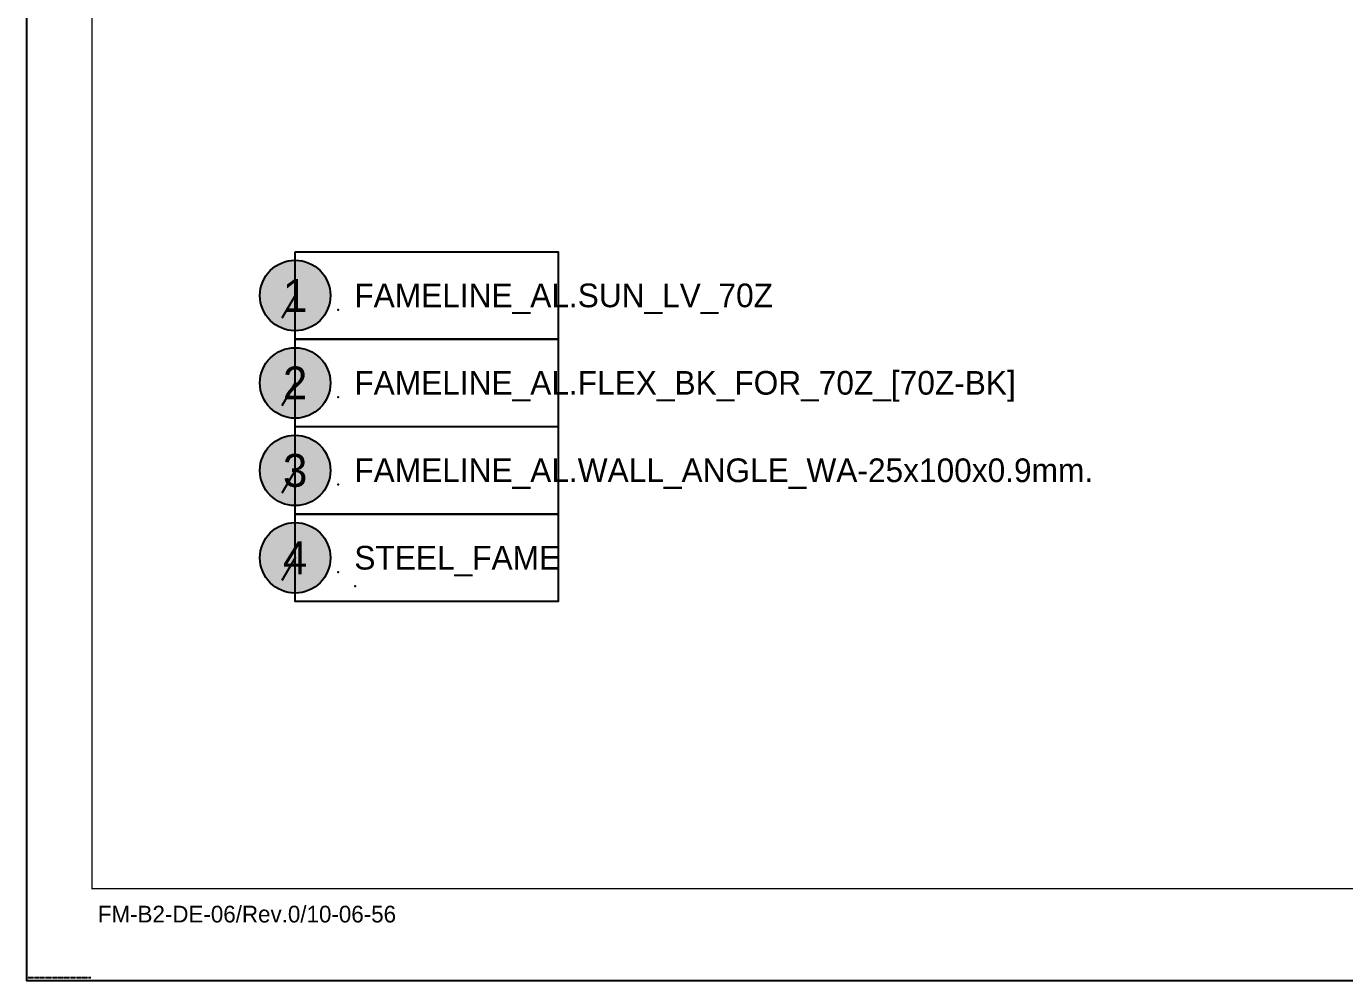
# Model space of a CAD drawing. Header units: millimetres. Extents: x -244126 to 368105, y -173968 to 259060.
# Drawn here: x -95051 to -90039, y 58000 to 61630 of the extents above; entities that cross this region are included whole.
import ezdxf
from ezdxf.enums import TextEntityAlignment as Align

# ---------------------------------------------------------------- set-up
doc = ezdxf.new("R2010")
doc.units = ezdxf.units.MM
doc.header["$MEASUREMENT"] = 0
for name, pattern in [('005_GG_TA_LINE', [13.75, 5, -1.25, 1.25, -1.25, 5]), ('HIDDEN', [9.525, 6.35, -3.175]), ('TA_G_001.00_GG_TA_L_INE', [2.95, 1.1, -0.25, 0.25, -0.25, 1.1]), ('TA_HL_003.00000', [19.5, 10.65, -8.85]), ('TA_HL_011.00000', [71.5, 39.05, -32.45])]:
    doc.linetypes.add(name, pattern=pattern)
for name, color, linetype in [('000 - H A T C H', 8, 'Continuous'), ('000 - L I N E 0.1', 1, 'Continuous'), ('000 - SYMBOL CON', 1, 'Continuous'), ('000 - T E X T', 4, 'Continuous'), ('000 - TITLEBLOCK', 4, 'Continuous')]:
    doc.layers.add(name, color=color, linetype=linetype)
doc.styles.add('BROWALLIA', font='BrowalliaUPC.ttf')
doc.styles.add('century gothic111111', font='CordiaUPC.ttf')
doc.styles.add('Cetury Gothic', font='GOTHIC.TTF')
doc.styles.add('TA', font='Cordia New.ttf', dxfattribs={"height": 4.5})

# ---------------------------------------------------------------- blocks, each defined once
blk = doc.blocks.new('A$Cfd196da9')
at = {"color": 0, "linetype": 'ByBlock', "const_width": 0.1}
blk.add_lwpolyline([(-143.5, -98), (96.5, -98), (96.5, 99), (-143.5, 99)], close=True, dxfattribs=at)
blk = doc.blocks.new('*U1679')
at = {"linetype": '005_GG_TA_LINE'}
blk.add_point((1250, 1500), dxfattribs=at)
at = {"layer": '000 - L I N E 0.1', "color": 21, "linetype": 'Continuous'}
blk.add_lwpolyline([(0, 356), (0, 0), (356, 0)], dxfattribs=at)
at = {"layer": '000 - TITLEBLOCK', "color": 250}
blk.add_lwpolyline([(0, 0), (14850, 0), (14850, 10500), (0, 10500)], close=True, dxfattribs=at)
at = {"layer": 'Defpoints', "color": 250, "linetype": 'TA_G_001.00_GG_TA_L_INE'}
blk.add_line((5, 12), (245, 12), dxfattribs=at)
at = {"layer": '000 - T E X T', "color": 3, "xscale": 50, "yscale": 50, "zscale": 50}
blk.add_blockref('A$Cfd196da9', (7425, 5250), dxfattribs=at)
at = {"color": 4, "style": 'TA'}
blk.add_attdef('PAPER_SIZE', text='', height=62.5, dxfattribs=at).set_placement((14215, 249.4), align=Align.MIDDLE_RIGHT)
blk.add_attdef('SCALE_SIZE', text='', height=62.5, dxfattribs=at).set_placement((14337.8, 250.7), align=Align.MIDDLE_LEFT)
at = {"layer": '000 - H A T C H', "color": 4, "insert": (271.8, 284.9), "char_height": 63.569, "attachment_point": 1, "style": 'century gothic111111'}
blk.add_mtext('FM-B2-DE-06/Rev.0/10-06-56', dxfattribs=at)
at = {"layer": '000 - T E X T', "color": 250, "style": 'TA'}
for tag, height, p in [('SUPERLINK', 50, (431.6, 10394.1)), ('NAMEFILE', 50, (431.6, 10294.1)), ('SC', 1000, (84.1, 9380.3))]:
    blk.add_attdef(tag, text='', height=height, dxfattribs=at).set_placement(p, align=Align.MIDDLE_LEFT)
at = {"layer": '000 - T E X T', "color": 4, "style": 'TA'}
for tag, height, p in [('PRELIM_NAME_JOB_1', 50, (13116.6, 8254.8)), ('PRELIM_NAME_JOB_2', 50, (13116.6, 8145.7)), ('PRELIM_NAME_PROJECT_1', 75, (12370.2, 7732.8)), ('PRELIM_NAME_PROJECT_2', 75, (12370.2, 7547.8)), ('PRELIM_NAME_PROJECT_3', 75, (12370.2, 7362.8)), ('PRELIM_NAME_TITLE_3', 60, (12387.7, 1849.7)), ('DRAWING_NO1', 60, (12365.3, 822.9)), ('DRAWING_NO2', 60, (12365.3, 622.9)), ('PRELIM_NAME_TITLE_1', 1.2, (247.8, 43.7)), ('PRELIM_NAME_TITLE_2', 1.2, (247.8, 40.3))]:
    blk.add_attdef(tag, text='', height=height, dxfattribs=at).set_placement(p, align=Align.MIDDLE_LEFT)
at = {"layer": '000 - T E X T', "color": 4, "style": 'Cetury Gothic'}
for tag, p in [('SHEET_NO.', (14039.5, 849.9)), ('TOTAL_SHEET_NO.', (14024.1, 441))]:
    blk.add_attdef(tag, text='', height=90, dxfattribs=at).set_placement(p, align=Align.CENTER)
at = {"layer": '000 - T E X T', "color": 4, "style": 'TA'}
blk.add_attdef('NAME_REMARK', (1382.1, 432.6), '', height=100, dxfattribs=at)
blk = doc.blocks.new('000 - ARROW FOR SYMBOL')
at = {"layer": '000 - SYMBOL CON', "color": 0, "linetype": 'HIDDEN'}
blk.add_solid([(1.29, 1.57), (0, 0), (0.71, 1.9)], dxfattribs=at)
blk = doc.blocks.new('*U2969')
h = blk.add_hatch(color=250)
h.dxf.hatch_style = 1
edge = h.paths.add_edge_path()
edge.add_arc((0, 0), 2.68, 0, 360)
for p in [(0, 0), (3.26, -1.08)]:
    blk.add_point(p)
at = {"layer": '000 - SYMBOL CON', "color": 0, "linetype": 'ByBlock'}
blk.add_lwpolyline([(0, 0), (0, 0), (-1, -1.73)], dxfattribs=at)
blk.add_lwpolyline([(0, 0), (0, 0), (-1, -1.73)], dxfattribs=at)
at = {"layer": '000 - SYMBOL CON', "color": 2}
blk.add_circle((0, 0), 2.68, dxfattribs=at)
at = {"layer": 'Defpoints', "color": 250}
blk.add_line((0, -2.68), (0, 2.68), dxfattribs=at)
blk.add_lwpolyline([(0, 3.33), (20, 3.33), (20, -3.33), (0, -3.33)], close=True, dxfattribs=at)
at = {"layer": '000 - SYMBOL CON', "color": 0}
blk.add_blockref('000 - ARROW FOR SYMBOL', (-1, -1.73), dxfattribs=at)
blk.add_blockref('000 - ARROW FOR SYMBOL', (-1, -1.73), dxfattribs=at)
at = {"layer": '000 - T E X T', "style": 'BROWALLIA'}
blk.add_attdef('NO.CODE', text='', height=2.5, dxfattribs=at).set_placement((0, 0), align=Align.MIDDLE_CENTER)
at = {"layer": '000 - T E X T', "style": 'TA'}
blk.add_attdef('NAME1', (4.5, -0.89), '', height=1.8, dxfattribs=at)
blk = doc.blocks.new('*U2968')
h = blk.add_hatch(color=250)
h.dxf.hatch_style = 1
edge = h.paths.add_edge_path()
edge.add_arc((0, 0), 2.68, 0, 360)
for p in [(0, 0), (3.26, -1.08)]:
    blk.add_point(p)
at = {"layer": '000 - SYMBOL CON', "color": 0, "linetype": 'ByBlock'}
blk.add_lwpolyline([(0, 0), (0, 0), (-1, -1.73)], dxfattribs=at)
blk.add_lwpolyline([(0, 0), (0, 0), (-1, -1.73)], dxfattribs=at)
at = {"layer": '000 - SYMBOL CON', "color": 2}
blk.add_circle((0, 0), 2.68, dxfattribs=at)
at = {"layer": 'Defpoints', "color": 250}
blk.add_line((0, -2.68), (0, 2.68), dxfattribs=at)
blk.add_lwpolyline([(0, 3.33), (20, 3.33), (20, -3.33), (0, -3.33)], close=True, dxfattribs=at)
at = {"layer": '000 - SYMBOL CON', "color": 0}
blk.add_blockref('000 - ARROW FOR SYMBOL', (-1, -1.73), dxfattribs=at)
blk.add_blockref('000 - ARROW FOR SYMBOL', (-1, -1.73), dxfattribs=at)
at = {"layer": '000 - T E X T', "style": 'BROWALLIA'}
blk.add_attdef('NO.CODE', text='', height=2.5, dxfattribs=at).set_placement((0, 0), align=Align.MIDDLE_CENTER)
at = {"layer": '000 - T E X T', "style": 'TA'}
blk.add_attdef('NAME1', (4.5, -0.89), '', height=1.8, dxfattribs=at)
blk = doc.blocks.new('*U2967')
h = blk.add_hatch(color=250)
h.dxf.hatch_style = 1
edge = h.paths.add_edge_path()
edge.add_arc((0, 0), 2.68, 0, 360)
for p in [(0, 0), (3.26, -1.08)]:
    blk.add_point(p)
at = {"layer": '000 - SYMBOL CON', "color": 0, "linetype": 'ByBlock'}
blk.add_lwpolyline([(0, 0), (0, 0), (-1, -1.73)], dxfattribs=at)
blk.add_lwpolyline([(0, 0), (0, 0), (-1, -1.73)], dxfattribs=at)
at = {"layer": '000 - SYMBOL CON', "color": 2}
blk.add_circle((0, 0), 2.68, dxfattribs=at)
at = {"layer": 'Defpoints', "color": 250}
blk.add_line((0, -2.68), (0, 2.68), dxfattribs=at)
blk.add_lwpolyline([(0, 3.33), (20, 3.33), (20, -3.33), (0, -3.33)], close=True, dxfattribs=at)
at = {"layer": '000 - SYMBOL CON', "color": 0}
blk.add_blockref('000 - ARROW FOR SYMBOL', (-1, -1.73), dxfattribs=at)
blk.add_blockref('000 - ARROW FOR SYMBOL', (-1, -1.73), dxfattribs=at)
at = {"layer": '000 - T E X T', "style": 'BROWALLIA'}
blk.add_attdef('NO.CODE', text='', height=2.5, dxfattribs=at).set_placement((0, 0), align=Align.MIDDLE_CENTER)
at = {"layer": '000 - T E X T', "style": 'TA'}
blk.add_attdef('NAME1', (4.5, -0.89), '', height=1.8, dxfattribs=at)
blk = doc.blocks.new('*U2966')
h = blk.add_hatch(color=250)
h.dxf.hatch_style = 1
edge = h.paths.add_edge_path()
edge.add_arc((0, 0), 2.68, 0, 360)
for p in [(0, 0), (3.26, -1.08)]:
    blk.add_point(p)
at = {"layer": '000 - SYMBOL CON', "color": 0, "linetype": 'ByBlock'}
blk.add_lwpolyline([(0, 0), (0, 0), (-1, -1.73)], dxfattribs=at)
blk.add_lwpolyline([(0, 0), (0, 0), (-1, -1.73)], dxfattribs=at)
at = {"layer": '000 - SYMBOL CON', "color": 2}
blk.add_circle((0, 0), 2.68, dxfattribs=at)
at = {"layer": 'Defpoints', "color": 250}
blk.add_line((0, -2.68), (0, 2.68), dxfattribs=at)
blk.add_lwpolyline([(0, 3.33), (20, 3.33), (20, -3.33), (0, -3.33)], close=True, dxfattribs=at)
at = {"layer": '000 - SYMBOL CON', "color": 0}
blk.add_blockref('000 - ARROW FOR SYMBOL', (-1, -1.73), dxfattribs=at)
blk.add_blockref('000 - ARROW FOR SYMBOL', (-1, -1.73), dxfattribs=at)
at = {"layer": '000 - T E X T', "style": 'BROWALLIA'}
blk.add_attdef('NO.CODE', text='', height=2.5, dxfattribs=at).set_placement((0, 0), align=Align.MIDDLE_CENTER)
at = {"layer": '000 - T E X T', "style": 'TA'}
blk.add_attdef('NAME1', (4.5, -0.89), '', height=1.8, dxfattribs=at)

msp = doc.modelspace()

# ---------------------------------------------------------------- block references
at = {"color": 2, "linetype": 'TA_HL_003.00000'}
msp.add_blockref('*U1679', (-95051.11001, 58000.25635), dxfattribs=at)
at = {"layer": '000 - T E X T', "color": 2, "linetype": 'TA_HL_011.00000', "ltscale": 2.5, "xscale": 50, "yscale": 50, "zscale": 50}
for name, p, values in [('*U2969', (-94029.1232, 60605.96869), {'NAME1': 'FAMELINE_AL.SUN_LV_70Z', 'NO.CODE': '1'}), ('*U2968', (-94029.1232, 60273.40721), {'NAME1': 'FAMELINE_AL.FLEX_BK_FOR_70Z_[70Z-BK]', 'NO.CODE': '2'}), ('*U2966', (-94029.1232, 59940.84573), {'NAME1': 'FAMELINE_AL.WALL_ANGLE_WA-25x100x0.9mm.', 'NO.CODE': '3'}), ('*U2967', (-94029.1232, 59608.28425), {'NAME1': 'STEEL_FAME', 'NO.CODE': '4'})]:
    msp.add_blockref(name, p, dxfattribs=at).add_auto_attribs(values)

doc.saveas('drawing.dxf')
